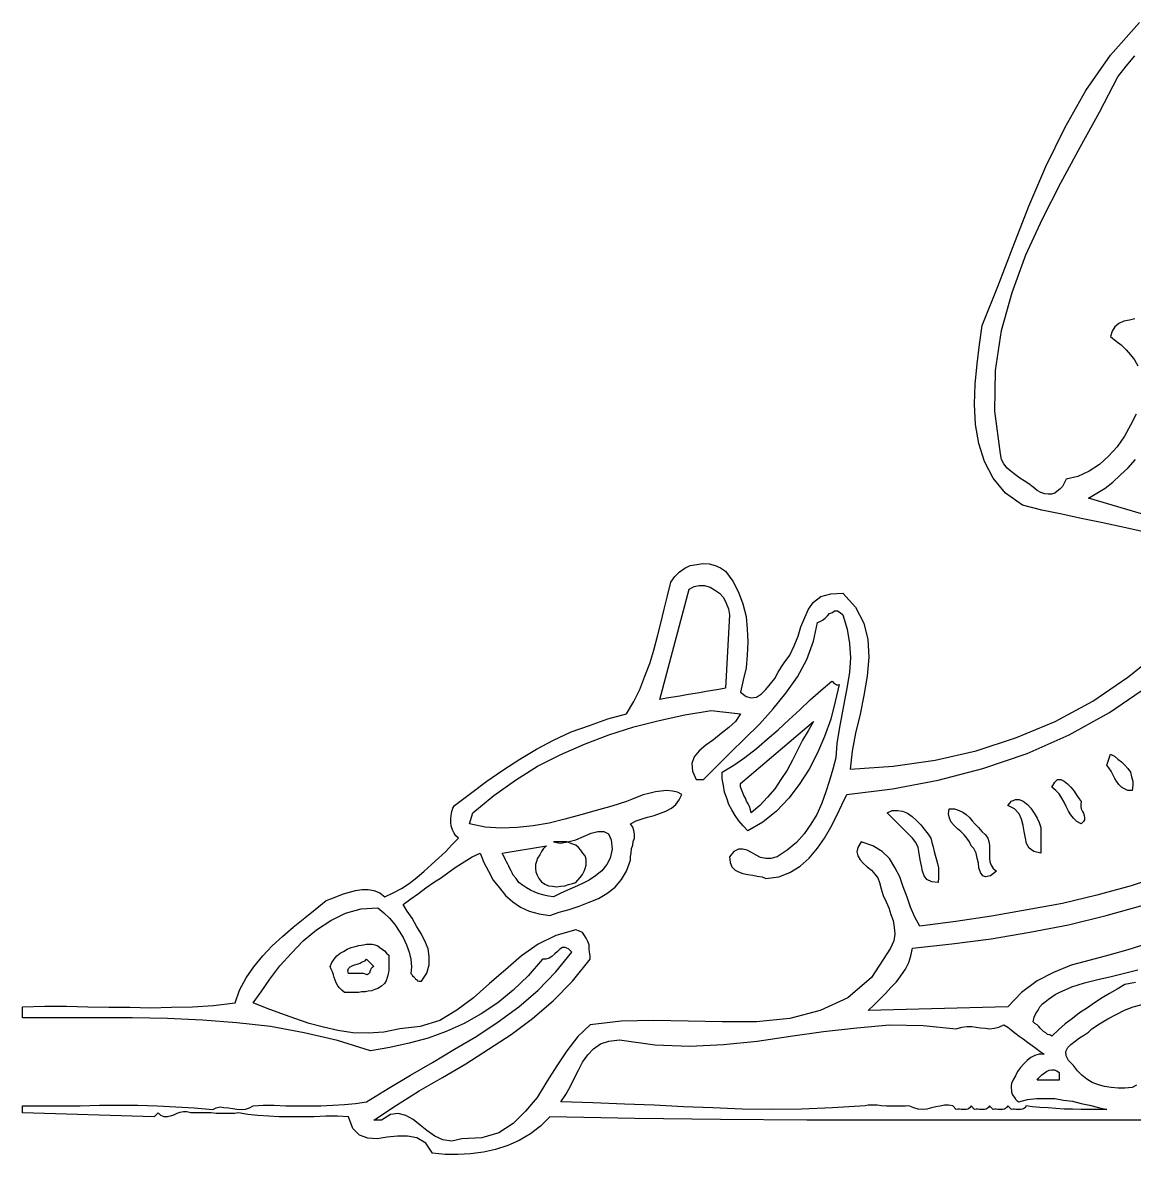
# Model space of a CAD drawing. Extents: x 0.03 to 5.55, y 0.03 to 8.04.
# Drawn here: x 0.033 to 2.043, y 5.322 to 7.369 of the extents above; entities that cross this region are included whole.
import ezdxf

# ---------------------------------------------------------------- set-up
doc = ezdxf.new("R2010")
doc.units = 0
doc.layers.add('1', color=7, linetype='Continuous')

msp = doc.modelspace()

# ---------------------------------------------------------------- linework, layer by layer
for points in [[(2.055, 6.449), (2.019, 6.457), (1.983, 6.465), (1.947, 6.472), (1.912, 6.48), (1.876, 6.487), (1.841, 6.496), (1.81, 6.518), (1.788, 6.545), (1.772, 6.575), (1.762, 6.608), (1.756, 6.642), (1.754, 6.679), (1.755, 6.715), (1.759, 6.752), (1.763, 6.787), (1.768, 6.821), (1.796, 6.892), (1.824, 6.964), (1.852, 7.037), (1.883, 7.109), (1.917, 7.179), (1.955, 7.246), (2, 7.31), (2.052, 7.369)], [(2.08, 5.384), (1.922, 5.384), (1.765, 5.384), (1.607, 5.384), (1.451, 5.384), (1.295, 5.385), (1.14, 5.387), (0.986, 5.39), (0.969, 5.373), (0.951, 5.359), (0.931, 5.347), (0.91, 5.338), (0.888, 5.331), (0.866, 5.326), (0.843, 5.323), (0.82, 5.322), (0.797, 5.322), (0.774, 5.324), (0.762, 5.342), (0.746, 5.352), (0.729, 5.355), (0.711, 5.355), (0.692, 5.353), (0.674, 5.35), (0.657, 5.351), (0.642, 5.357), (0.63, 5.369), (0.622, 5.39), (0.602, 5.391), (0.581, 5.391), (0.56, 5.39), (0.539, 5.39), (0.518, 5.39), (0.497, 5.39), (0.478, 5.391), (0.458, 5.392), (0.44, 5.394), (0.423, 5.397), (0.416, 5.396), (0.409, 5.396), (0.401, 5.396), (0.392, 5.396), (0.383, 5.396), (0.374, 5.397), (0.365, 5.397), (0.355, 5.397), (0.346, 5.397), (0.337, 5.397), (0.33, 5.399), (0.324, 5.399), (0.317, 5.398), (0.312, 5.396), (0.306, 5.393), (0.3, 5.391), (0.295, 5.39), (0.289, 5.39), (0.283, 5.392), (0.278, 5.397), (0.271, 5.39), (0.033, 5.397), (0.033, 5.41), (0.067, 5.41), (0.102, 5.41), (0.137, 5.41), (0.172, 5.411), (0.206, 5.411), (0.241, 5.411), (0.276, 5.41), (0.31, 5.408), (0.343, 5.406), (0.377, 5.403), (0.383, 5.406), (0.39, 5.408), (0.397, 5.407), (0.405, 5.406), (0.413, 5.405), (0.42, 5.404), (0.428, 5.403), (0.436, 5.404), (0.443, 5.406), (0.45, 5.41), (0.468, 5.411), (0.488, 5.411), (0.509, 5.41), (0.53, 5.41), (0.551, 5.41), (0.572, 5.41), (0.594, 5.411), (0.615, 5.412), (0.635, 5.414), (0.655, 5.417), (0.694, 5.441), (0.734, 5.465), (0.774, 5.488), (0.814, 5.512), (0.854, 5.536), (0.893, 5.562), (0.93, 5.589), (0.965, 5.619), (0.997, 5.652), (1.026, 5.688), (1.02, 5.694), (1.014, 5.696), (1.009, 5.696), (1.004, 5.693), (1, 5.689), (0.995, 5.685), (0.99, 5.68), (0.985, 5.677), (0.979, 5.675), (0.973, 5.675), (0.947, 5.645), (0.92, 5.619), (0.892, 5.596), (0.862, 5.576), (0.831, 5.559), (0.799, 5.544), (0.766, 5.532), (0.732, 5.523), (0.697, 5.515), (0.662, 5.509), (0.602, 5.528), (0.542, 5.542), (0.481, 5.553), (0.42, 5.56), (0.358, 5.565), (0.295, 5.568), (0.231, 5.569), (0.166, 5.569), (0.1, 5.569), (0.033, 5.569), (0.033, 5.589), (0.073, 5.59), (0.112, 5.59), (0.151, 5.589), (0.189, 5.588), (0.227, 5.588), (0.264, 5.587), (0.302, 5.588), (0.34, 5.589), (0.378, 5.591), (0.417, 5.596), (0.425, 5.619), (0.437, 5.641), (0.451, 5.661), (0.467, 5.681), (0.484, 5.699), (0.503, 5.716), (0.522, 5.733), (0.543, 5.75), (0.562, 5.765), (0.582, 5.781), (0.592, 5.785), (0.602, 5.789), (0.613, 5.793), (0.624, 5.796), (0.635, 5.799), (0.646, 5.801), (0.658, 5.801), (0.668, 5.799), (0.679, 5.795), (0.688, 5.788), (0.703, 5.795), (0.718, 5.803), (0.732, 5.812), (0.746, 5.823), (0.759, 5.834), (0.772, 5.846), (0.785, 5.858), (0.798, 5.87), (0.809, 5.882), (0.821, 5.894), (0.816, 5.898), (0.813, 5.903), (0.81, 5.909), (0.808, 5.916), (0.807, 5.922), (0.807, 5.929), (0.808, 5.935), (0.809, 5.942), (0.811, 5.948), (0.814, 5.953), (0.843, 5.975), (0.872, 5.997), (0.901, 6.017), (0.932, 6.037), (0.962, 6.055), (0.993, 6.071), (1.025, 6.086), (1.058, 6.098), (1.091, 6.11), (1.125, 6.119), (1.138, 6.141), (1.149, 6.163), (1.158, 6.187), (1.167, 6.21), (1.174, 6.234), (1.181, 6.259), (1.187, 6.283), (1.193, 6.308), (1.199, 6.332), (1.205, 6.357), (1.212, 6.367), (1.22, 6.375), (1.23, 6.382), (1.24, 6.387), (1.252, 6.389), (1.263, 6.391), (1.274, 6.39), (1.285, 6.387), (1.295, 6.383), (1.304, 6.377), (1.317, 6.359), (1.327, 6.339), (1.335, 6.318), (1.341, 6.295), (1.343, 6.272), (1.344, 6.249), (1.343, 6.225), (1.341, 6.202), (1.336, 6.18), (1.331, 6.158), (1.341, 6.15), (1.35, 6.148), (1.36, 6.149), (1.369, 6.155), (1.377, 6.163), (1.385, 6.173), (1.393, 6.183), (1.399, 6.194), (1.405, 6.204), (1.41, 6.211), (1.42, 6.225), (1.428, 6.242), (1.435, 6.259), (1.44, 6.276), (1.447, 6.293), (1.454, 6.308), (1.463, 6.321), (1.476, 6.331), (1.494, 6.336), (1.516, 6.337), (1.539, 6.312), (1.554, 6.283), (1.561, 6.253), (1.563, 6.221), (1.56, 6.187), (1.554, 6.152), (1.547, 6.118), (1.539, 6.084), (1.533, 6.051), (1.529, 6.019), (1.607, 6.024), (1.683, 6.035), (1.757, 6.052), (1.83, 6.076), (1.9, 6.105), (1.968, 6.142), (2.031, 6.185), (2.091, 6.233)], [(1.509, 6.172), (1.502, 6.141), (1.494, 6.109), (1.483, 6.078), (1.47, 6.048), (1.455, 6.019), (1.437, 5.991), (1.418, 5.966), (1.396, 5.943), (1.371, 5.923), (1.344, 5.907), (1.336, 5.916), (1.328, 5.925), (1.321, 5.935), (1.315, 5.945), (1.31, 5.955), (1.306, 5.966), (1.302, 5.977), (1.3, 5.989), (1.298, 6.001), (1.298, 6.013), (1.319, 6.026), (1.339, 6.04), (1.36, 6.056), (1.379, 6.073), (1.399, 6.09), (1.418, 6.108), (1.438, 6.126), (1.457, 6.144), (1.476, 6.161), (1.496, 6.178), (1.497, 6.177), (1.499, 6.175), (1.5, 6.174), (1.502, 6.173), (1.504, 6.172), (1.505, 6.171), (1.507, 6.171), (1.509, 6.172)], [(2.039, 5.98), (2.031, 5.98), (2.025, 5.983), (2.02, 5.986), (2.015, 5.991), (2.011, 5.997), (2.008, 6.002), (2.004, 6.009), (2.001, 6.015), (1.997, 6.021), (1.993, 6.026), (2, 6.046), (2.007, 6.042), (2.013, 6.037), (2.02, 6.032), (2.026, 6.026), (2.031, 6.02), (2.036, 6.013), (2.038, 6.005), (2.04, 5.997), (2.04, 5.989), (2.039, 5.98)], [(1.947, 5.96), (1.946, 5.955), (1.946, 5.951), (1.947, 5.947), (1.949, 5.942), (1.951, 5.939), (1.952, 5.935), (1.953, 5.931), (1.953, 5.927), (1.951, 5.924), (1.947, 5.92), (1.939, 5.924), (1.933, 5.93), (1.928, 5.936), (1.924, 5.943), (1.92, 5.951), (1.916, 5.959), (1.912, 5.966), (1.907, 5.974), (1.901, 5.98), (1.894, 5.986), (1.899, 5.995), (1.904, 6), (1.91, 6), (1.916, 5.997), (1.922, 5.992), (1.928, 5.986), (1.934, 5.979), (1.939, 5.971), (1.943, 5.965), (1.947, 5.96)], [(1.874, 5.913), (1.874, 5.867), (1.861, 5.87), (1.853, 5.876), (1.848, 5.884), (1.846, 5.894), (1.844, 5.906), (1.842, 5.917), (1.839, 5.928), (1.835, 5.938), (1.826, 5.947), (1.814, 5.953), (1.821, 5.961), (1.828, 5.964), (1.835, 5.964), (1.842, 5.961), (1.85, 5.955), (1.856, 5.948), (1.862, 5.939), (1.867, 5.93), (1.871, 5.922), (1.874, 5.913)], [(1.675, 5.894), (1.677, 5.886), (1.679, 5.878), (1.681, 5.87), (1.683, 5.863), (1.685, 5.855), (1.687, 5.848), (1.689, 5.84), (1.689, 5.831), (1.689, 5.823), (1.688, 5.814), (1.677, 5.815), (1.668, 5.819), (1.663, 5.826), (1.66, 5.834), (1.658, 5.844), (1.656, 5.855), (1.654, 5.866), (1.652, 5.877), (1.648, 5.886), (1.642, 5.894), (1.596, 5.94), (1.605, 5.944), (1.615, 5.944), (1.624, 5.943), (1.633, 5.939), (1.641, 5.933), (1.649, 5.926), (1.657, 5.918), (1.663, 5.91), (1.67, 5.901), (1.675, 5.894)], [(1.774, 5.9), (1.778, 5.894), (1.78, 5.888), (1.781, 5.881), (1.781, 5.873), (1.781, 5.866), (1.781, 5.858), (1.782, 5.851), (1.784, 5.845), (1.788, 5.839), (1.794, 5.834), (1.783, 5.826), (1.774, 5.824), (1.769, 5.826), (1.765, 5.832), (1.762, 5.84), (1.761, 5.849), (1.759, 5.858), (1.757, 5.867), (1.753, 5.875), (1.748, 5.88), (1.745, 5.887), (1.74, 5.894), (1.735, 5.9), (1.729, 5.906), (1.723, 5.911), (1.717, 5.917), (1.712, 5.923), (1.709, 5.93), (1.707, 5.938), (1.708, 5.947), (1.718, 5.947), (1.726, 5.944), (1.733, 5.941), (1.739, 5.937), (1.745, 5.931), (1.75, 5.925), (1.755, 5.919), (1.761, 5.913), (1.767, 5.906), (1.774, 5.9)], [(0.695, 5.682), (0.695, 5.675), (0.695, 5.668), (0.695, 5.661), (0.695, 5.655), (0.694, 5.648), (0.692, 5.642), (0.69, 5.636), (0.687, 5.631), (0.682, 5.626), (0.675, 5.622), (0.67, 5.62), (0.664, 5.618), (0.658, 5.617), (0.653, 5.616), (0.646, 5.616), (0.64, 5.615), (0.634, 5.615), (0.628, 5.615), (0.622, 5.615), (0.615, 5.615), (0.61, 5.619), (0.606, 5.623), (0.603, 5.627), (0.6, 5.632), (0.598, 5.637), (0.596, 5.642), (0.595, 5.647), (0.593, 5.652), (0.591, 5.657), (0.589, 5.662), (0.592, 5.669), (0.596, 5.675), (0.601, 5.681), (0.607, 5.686), (0.613, 5.689), (0.62, 5.693), (0.627, 5.696), (0.634, 5.698), (0.641, 5.7), (0.649, 5.701), (0.654, 5.702), (0.66, 5.702), (0.665, 5.702), (0.67, 5.701), (0.675, 5.699), (0.679, 5.696), (0.683, 5.693), (0.687, 5.69), (0.691, 5.686), (0.695, 5.682)]]:
    msp.add_lwpolyline(points)
at = {"layer": '1'}
for points in [[(2.046, 6.661), (2.036, 6.641), (2.025, 6.621), (2.012, 6.602), (1.996, 6.585), (1.98, 6.57), (1.961, 6.558), (1.941, 6.548), (1.92, 6.543), (1.916, 6.536), (1.913, 6.53), (1.908, 6.525), (1.903, 6.521), (1.899, 6.518), (1.893, 6.516), (1.887, 6.516), (1.881, 6.517), (1.874, 6.519), (1.867, 6.523), (1.86, 6.529), (1.852, 6.535), (1.844, 6.54), (1.836, 6.545), (1.828, 6.551), (1.82, 6.557), (1.813, 6.563), (1.807, 6.571), (1.803, 6.579), (1.801, 6.589), (1.791, 6.666), (1.792, 6.74), (1.803, 6.812), (1.822, 6.881), (1.847, 6.949), (1.877, 7.014), (1.91, 7.079), (1.945, 7.144), (1.98, 7.207), (2.013, 7.271), (2.028, 7.29), (2.044, 7.309)], [(2.044, 6.833), (2.034, 6.831), (2.024, 6.829), (2.015, 6.825), (2.008, 6.819), (2.003, 6.811), (2, 6.801), (2.01, 6.793), (2.019, 6.786), (2.028, 6.777), (2.036, 6.768), (2.043, 6.759), (2.049, 6.748)], [(2.072, 6.476), (1.96, 6.509), (1.975, 6.518), (1.99, 6.527), (2.004, 6.538), (2.018, 6.551), (2.032, 6.564), (2.045, 6.579)], [(1.311, 6.298), (1.304, 6.165), (1.292, 6.163), (1.28, 6.161), (1.269, 6.159), (1.257, 6.157), (1.245, 6.155), (1.233, 6.153), (1.221, 6.151), (1.209, 6.149), (1.197, 6.147), (1.185, 6.145), (1.238, 6.344), (1.247, 6.349), (1.256, 6.351), (1.266, 6.351), (1.276, 6.348), (1.284, 6.343), (1.293, 6.337), (1.3, 6.329), (1.305, 6.319), (1.309, 6.309), (1.311, 6.298)], [(2.098, 5.828), (2.037, 5.808), (1.975, 5.791), (1.913, 5.776), (1.849, 5.764), (1.785, 5.753), (1.72, 5.743), (1.655, 5.735), (1.646, 5.751), (1.638, 5.769), (1.632, 5.787), (1.625, 5.806), (1.619, 5.824), (1.61, 5.841), (1.6, 5.857), (1.587, 5.87), (1.57, 5.88), (1.549, 5.887), (1.543, 5.877), (1.541, 5.869), (1.543, 5.862), (1.547, 5.855), (1.553, 5.848), (1.56, 5.842), (1.568, 5.836), (1.574, 5.829), (1.579, 5.822), (1.582, 5.814), (1.585, 5.802), (1.589, 5.79), (1.594, 5.779), (1.599, 5.768), (1.603, 5.756), (1.607, 5.745), (1.609, 5.733), (1.61, 5.72), (1.608, 5.708), (1.602, 5.695), (1.568, 5.642), (1.525, 5.605), (1.475, 5.582), (1.42, 5.568), (1.36, 5.562), (1.298, 5.562), (1.236, 5.563), (1.174, 5.564), (1.115, 5.563), (1.059, 5.556), (1.037, 5.535), (1.017, 5.509), (0.999, 5.482), (0.981, 5.454), (0.963, 5.425), (0.942, 5.4), (0.92, 5.378), (0.894, 5.361), (0.863, 5.352), (0.827, 5.35), (0.809, 5.346), (0.793, 5.348), (0.778, 5.355), (0.764, 5.365), (0.752, 5.375), (0.739, 5.385), (0.726, 5.392), (0.712, 5.396), (0.698, 5.394), (0.682, 5.384), (0.668, 5.384), (0.709, 5.411), (0.75, 5.437), (0.792, 5.461), (0.834, 5.486), (0.875, 5.512), (0.916, 5.539), (0.955, 5.568), (0.992, 5.6), (1.027, 5.635), (1.059, 5.675), (1.059, 5.681), (1.058, 5.688), (1.057, 5.694), (1.057, 5.701), (1.055, 5.707), (1.052, 5.713), (1.049, 5.718), (1.045, 5.723), (1.04, 5.726), (1.033, 5.728), (0.997, 5.718), (0.965, 5.702), (0.935, 5.681), (0.906, 5.656), (0.877, 5.631), (0.848, 5.605), (0.818, 5.583), (0.787, 5.564), (0.752, 5.553), (0.715, 5.549), (0.686, 5.543), (0.658, 5.541), (0.63, 5.542), (0.603, 5.546), (0.577, 5.552), (0.551, 5.559), (0.525, 5.568), (0.5, 5.577), (0.475, 5.586), (0.45, 5.596), (0.464, 5.616), (0.48, 5.639), (0.498, 5.663), (0.519, 5.686), (0.54, 5.708), (0.564, 5.728), (0.59, 5.745), (0.617, 5.758), (0.645, 5.766), (0.675, 5.768), (0.686, 5.759), (0.696, 5.749), (0.706, 5.738), (0.714, 5.726), (0.721, 5.714), (0.727, 5.701), (0.732, 5.688), (0.735, 5.675), (0.736, 5.661), (0.735, 5.649), (0.737, 5.647), (0.738, 5.645), (0.74, 5.643), (0.742, 5.641), (0.743, 5.639), (0.745, 5.638), (0.747, 5.636), (0.75, 5.635), (0.752, 5.635), (0.754, 5.635), (0.764, 5.65), (0.768, 5.665), (0.768, 5.68), (0.766, 5.694), (0.76, 5.708), (0.753, 5.722), (0.745, 5.735), (0.737, 5.749), (0.728, 5.762), (0.721, 5.774), (0.735, 5.784), (0.749, 5.794), (0.762, 5.804), (0.776, 5.814), (0.79, 5.823), (0.804, 5.833), (0.817, 5.842), (0.831, 5.851), (0.846, 5.86), (0.86, 5.867), (0.867, 5.85), (0.875, 5.834), (0.884, 5.818), (0.895, 5.804), (0.906, 5.79), (0.919, 5.779), (0.933, 5.769), (0.949, 5.762), (0.967, 5.757), (0.986, 5.754), (1.003, 5.76), (1.021, 5.765), (1.039, 5.771), (1.057, 5.778), (1.074, 5.785), (1.089, 5.794), (1.104, 5.805), (1.116, 5.819), (1.125, 5.834), (1.132, 5.854), (1.132, 5.861), (1.133, 5.867), (1.134, 5.875), (1.136, 5.881), (1.137, 5.888), (1.139, 5.894), (1.139, 5.901), (1.138, 5.908), (1.136, 5.914), (1.132, 5.92), (1.142, 5.925), (1.153, 5.929), (1.163, 5.932), (1.175, 5.935), (1.186, 5.939), (1.196, 5.943), (1.206, 5.948), (1.214, 5.955), (1.22, 5.963), (1.225, 5.973), (1.217, 5.977), (1.208, 5.979), (1.198, 5.98), (1.187, 5.979), (1.177, 5.978), (1.165, 5.975), (1.155, 5.972), (1.144, 5.968), (1.134, 5.964), (1.125, 5.96), (1.098, 5.952), (1.07, 5.944), (1.042, 5.936), (1.013, 5.928), (0.985, 5.921), (0.956, 5.916), (0.927, 5.913), (0.898, 5.912), (0.869, 5.914), (0.841, 5.92), (0.847, 5.94), (0.885, 5.971), (0.924, 5.999), (0.964, 6.024), (1.006, 6.045), (1.049, 6.064), (1.093, 6.081), (1.138, 6.095), (1.184, 6.107), (1.23, 6.117), (1.278, 6.125), (1.331, 6.119), (1.322, 6.105), (1.31, 6.094), (1.296, 6.083), (1.282, 6.072), (1.268, 6.062), (1.256, 6.052), (1.247, 6.041), (1.243, 6.029), (1.244, 6.015), (1.251, 6), (1.264, 6), (1.288, 6.024), (1.313, 6.049), (1.339, 6.074), (1.365, 6.1), (1.39, 6.128), (1.413, 6.156), (1.434, 6.186), (1.451, 6.217), (1.463, 6.25), (1.47, 6.284), (1.475, 6.286), (1.479, 6.288), (1.484, 6.292), (1.488, 6.296), (1.492, 6.3), (1.497, 6.302), (1.501, 6.305), (1.506, 6.305), (1.511, 6.302), (1.516, 6.298), (1.524, 6.272), (1.528, 6.246), (1.53, 6.22), (1.528, 6.194), (1.524, 6.168), (1.519, 6.143), (1.514, 6.117), (1.509, 6.091), (1.505, 6.065), (1.503, 6.039), (1.498, 6.019), (1.492, 5.998), (1.485, 5.978), (1.478, 5.957), (1.469, 5.937), (1.458, 5.919), (1.446, 5.902), (1.432, 5.886), (1.415, 5.872), (1.397, 5.86), (1.386, 5.857), (1.377, 5.857), (1.367, 5.859), (1.359, 5.863), (1.351, 5.868), (1.343, 5.872), (1.335, 5.874), (1.327, 5.874), (1.319, 5.87), (1.311, 5.86), (1.312, 5.85), (1.315, 5.842), (1.321, 5.836), (1.327, 5.833), (1.335, 5.83), (1.344, 5.828), (1.353, 5.827), (1.361, 5.825), (1.37, 5.824), (1.377, 5.821), (1.4, 5.824), (1.42, 5.832), (1.439, 5.843), (1.455, 5.858), (1.47, 5.876), (1.483, 5.894), (1.494, 5.914), (1.505, 5.935), (1.514, 5.954), (1.523, 5.973), (1.606, 5.983), (1.688, 5.999), (1.769, 6.02), (1.849, 6.047), (1.925, 6.081), (1.998, 6.121), (2.067, 6.168)], [(1.35, 5.94), (1.349, 5.945), (1.347, 5.951), (1.345, 5.956), (1.342, 5.961), (1.34, 5.966), (1.337, 5.971), (1.335, 5.976), (1.333, 5.982), (1.331, 5.987), (1.331, 5.993), (1.463, 6.105), (1.453, 6.088), (1.443, 6.071), (1.434, 6.053), (1.425, 6.035), (1.415, 6.017), (1.404, 6), (1.393, 5.983), (1.38, 5.968), (1.366, 5.953), (1.35, 5.94)], [(1.099, 5.874), (1.095, 5.858), (1.089, 5.846), (1.08, 5.835), (1.069, 5.826), (1.057, 5.818), (1.045, 5.812), (1.031, 5.805), (1.018, 5.8), (1.005, 5.794), (0.993, 5.788), (0.984, 5.789), (0.976, 5.791), (0.967, 5.793), (0.959, 5.796), (0.951, 5.8), (0.944, 5.804), (0.937, 5.809), (0.93, 5.814), (0.925, 5.821), (0.92, 5.827), (0.918, 5.831), (0.916, 5.835), (0.914, 5.839), (0.912, 5.843), (0.91, 5.847), (0.908, 5.851), (0.906, 5.855), (0.904, 5.859), (0.902, 5.863), (0.9, 5.867), (0.98, 5.88), (0.975, 5.875), (0.971, 5.87), (0.968, 5.864), (0.964, 5.858), (0.962, 5.852), (0.96, 5.846), (0.96, 5.839), (0.961, 5.833), (0.963, 5.827), (0.966, 5.821), (0.971, 5.815), (0.977, 5.811), (0.984, 5.808), (0.991, 5.807), (0.998, 5.806), (1.006, 5.807), (1.013, 5.808), (1.02, 5.81), (1.027, 5.812), (1.033, 5.814), (1.037, 5.818), (1.041, 5.823), (1.045, 5.828), (1.048, 5.834), (1.05, 5.839), (1.052, 5.845), (1.052, 5.85), (1.052, 5.856), (1.05, 5.862), (1.046, 5.867), (1.042, 5.872), (1.038, 5.877), (1.033, 5.881), (1.028, 5.883), (1.023, 5.885), (1.017, 5.887), (1.012, 5.887), (1.005, 5.887), (0.999, 5.887), (0.993, 5.887), (1.005, 5.885), (1.019, 5.887), (1.033, 5.891), (1.047, 5.897), (1.061, 5.903), (1.073, 5.906), (1.084, 5.906), (1.092, 5.902), (1.097, 5.891), (1.099, 5.874)], [(2.064, 5.702), (2.031, 5.692), (1.997, 5.682), (1.963, 5.673), (1.929, 5.664), (1.897, 5.651), (1.867, 5.636), (1.839, 5.615), (1.814, 5.589), (1.562, 5.582), (1.573, 5.593), (1.583, 5.603), (1.593, 5.613), (1.603, 5.624), (1.613, 5.634), (1.621, 5.645), (1.629, 5.657), (1.635, 5.669), (1.639, 5.681), (1.642, 5.695), (1.713, 5.703), (1.784, 5.712), (1.854, 5.724), (1.924, 5.737), (1.992, 5.754), (2.059, 5.773)], [(0.668, 5.662), (0.665, 5.66), (0.663, 5.658), (0.662, 5.656), (0.661, 5.653), (0.661, 5.651), (0.659, 5.649), (0.658, 5.648), (0.656, 5.647), (0.653, 5.648), (0.649, 5.649), (0.622, 5.649), (0.621, 5.654), (0.622, 5.658), (0.625, 5.661), (0.629, 5.663), (0.633, 5.665), (0.638, 5.666), (0.643, 5.668), (0.647, 5.67), (0.652, 5.672), (0.655, 5.675), (0.668, 5.662)], [(2.045, 5.633), (2.026, 5.629), (2.012, 5.621), (1.998, 5.613), (1.985, 5.605), (1.971, 5.596), (1.958, 5.587), (1.944, 5.578), (1.931, 5.568), (1.918, 5.558), (1.906, 5.547), (1.894, 5.536), (1.89, 5.538), (1.886, 5.539), (1.883, 5.542), (1.879, 5.544), (1.876, 5.547), (1.873, 5.55), (1.87, 5.553), (1.867, 5.556), (1.863, 5.559), (1.86, 5.562), (1.862, 5.57), (1.865, 5.577), (1.869, 5.583), (1.872, 5.589), (1.877, 5.594), (1.882, 5.598), (1.888, 5.603), (1.894, 5.607), (1.9, 5.611), (1.907, 5.615), (1.93, 5.625), (1.953, 5.632), (1.977, 5.638), (2.001, 5.644), (2.025, 5.65), (2.049, 5.656)], [(2.047, 5.447), (2.039, 5.443), (2.026, 5.442), (2.014, 5.442), (2.001, 5.443), (1.989, 5.445), (1.978, 5.448), (1.967, 5.452), (1.957, 5.458), (1.948, 5.465), (1.94, 5.473), (1.933, 5.483), (1.924, 5.492), (1.92, 5.5), (1.919, 5.508), (1.923, 5.515), (1.928, 5.521), (1.936, 5.527), (1.944, 5.533), (1.953, 5.538), (1.96, 5.543), (1.966, 5.549), (1.98, 5.558), (1.995, 5.567), (2.01, 5.575), (2.025, 5.583), (2.041, 5.589), (2.057, 5.593)], [(1.807, 5.556), (1.814, 5.552), (1.82, 5.547), (1.827, 5.542), (1.835, 5.536), (1.842, 5.531), (1.85, 5.525), (1.858, 5.519), (1.865, 5.514), (1.873, 5.508), (1.88, 5.503), (1.871, 5.503), (1.863, 5.501), (1.856, 5.497), (1.849, 5.492), (1.843, 5.486), (1.837, 5.479), (1.832, 5.472), (1.828, 5.464), (1.824, 5.457), (1.821, 5.45), (1.82, 5.446), (1.82, 5.442), (1.821, 5.438), (1.821, 5.435), (1.822, 5.431), (1.824, 5.428), (1.826, 5.425), (1.828, 5.422), (1.831, 5.419), (1.834, 5.417), (1.85, 5.421), (1.866, 5.423), (1.882, 5.423), (1.899, 5.423), (1.915, 5.42), (1.931, 5.418), (1.947, 5.414), (1.962, 5.411), (1.978, 5.407), (1.993, 5.403), (1.978, 5.403), (1.962, 5.403), (1.947, 5.403), (1.931, 5.404), (1.916, 5.404), (1.901, 5.405), (1.887, 5.406), (1.872, 5.407), (1.859, 5.408), (1.847, 5.41), (1.846, 5.407), (1.843, 5.405), (1.841, 5.404), (1.838, 5.403), (1.836, 5.403), (1.832, 5.403), (1.829, 5.403), (1.826, 5.404), (1.824, 5.404), (1.821, 5.403), (1.814, 5.41), (1.812, 5.407), (1.81, 5.405), (1.808, 5.404), (1.805, 5.403), (1.802, 5.403), (1.799, 5.403), (1.796, 5.403), (1.793, 5.404), (1.79, 5.404), (1.788, 5.403), (1.781, 5.41), (1.779, 5.407), (1.777, 5.405), (1.775, 5.404), (1.772, 5.403), (1.769, 5.403), (1.766, 5.403), (1.763, 5.403), (1.76, 5.404), (1.757, 5.404), (1.754, 5.403), (1.748, 5.41), (1.746, 5.407), (1.744, 5.405), (1.742, 5.404), (1.739, 5.403), (1.736, 5.403), (1.733, 5.403), (1.73, 5.403), (1.727, 5.404), (1.724, 5.404), (1.721, 5.403), (1.715, 5.41), (1.707, 5.411), (1.7, 5.411), (1.692, 5.409), (1.684, 5.408), (1.676, 5.406), (1.668, 5.404), (1.66, 5.403), (1.652, 5.404), (1.644, 5.406), (1.635, 5.41), (1.629, 5.409), (1.621, 5.409), (1.613, 5.409), (1.604, 5.409), (1.595, 5.409), (1.586, 5.41), (1.578, 5.411), (1.569, 5.411), (1.562, 5.411), (1.556, 5.41), (1.497, 5.406), (1.441, 5.404), (1.387, 5.403), (1.334, 5.404), (1.281, 5.406), (1.228, 5.408), (1.175, 5.411), (1.121, 5.413), (1.064, 5.415), (1.006, 5.417), (1.015, 5.43), (1.023, 5.444), (1.03, 5.459), (1.038, 5.474), (1.045, 5.489), (1.055, 5.502), (1.065, 5.513), (1.078, 5.522), (1.093, 5.527), (1.112, 5.529), (1.176, 5.52), (1.239, 5.518), (1.3, 5.521), (1.361, 5.527), (1.421, 5.536), (1.481, 5.544), (1.541, 5.551), (1.6, 5.556), (1.661, 5.555), (1.721, 5.549), (1.731, 5.552), (1.74, 5.553), (1.749, 5.553), (1.757, 5.552), (1.765, 5.551), (1.774, 5.55), (1.781, 5.549), (1.79, 5.55), (1.798, 5.552), (1.807, 5.556)], [(1.907, 5.47), (1.907, 5.456), (1.867, 5.456), (1.869, 5.459), (1.872, 5.462), (1.876, 5.466), (1.88, 5.469), (1.884, 5.472), (1.889, 5.474), (1.894, 5.475), (1.898, 5.475), (1.903, 5.473), (1.907, 5.47)]]:
    msp.add_lwpolyline(points, dxfattribs=at)

doc.saveas('drawing.dxf')
